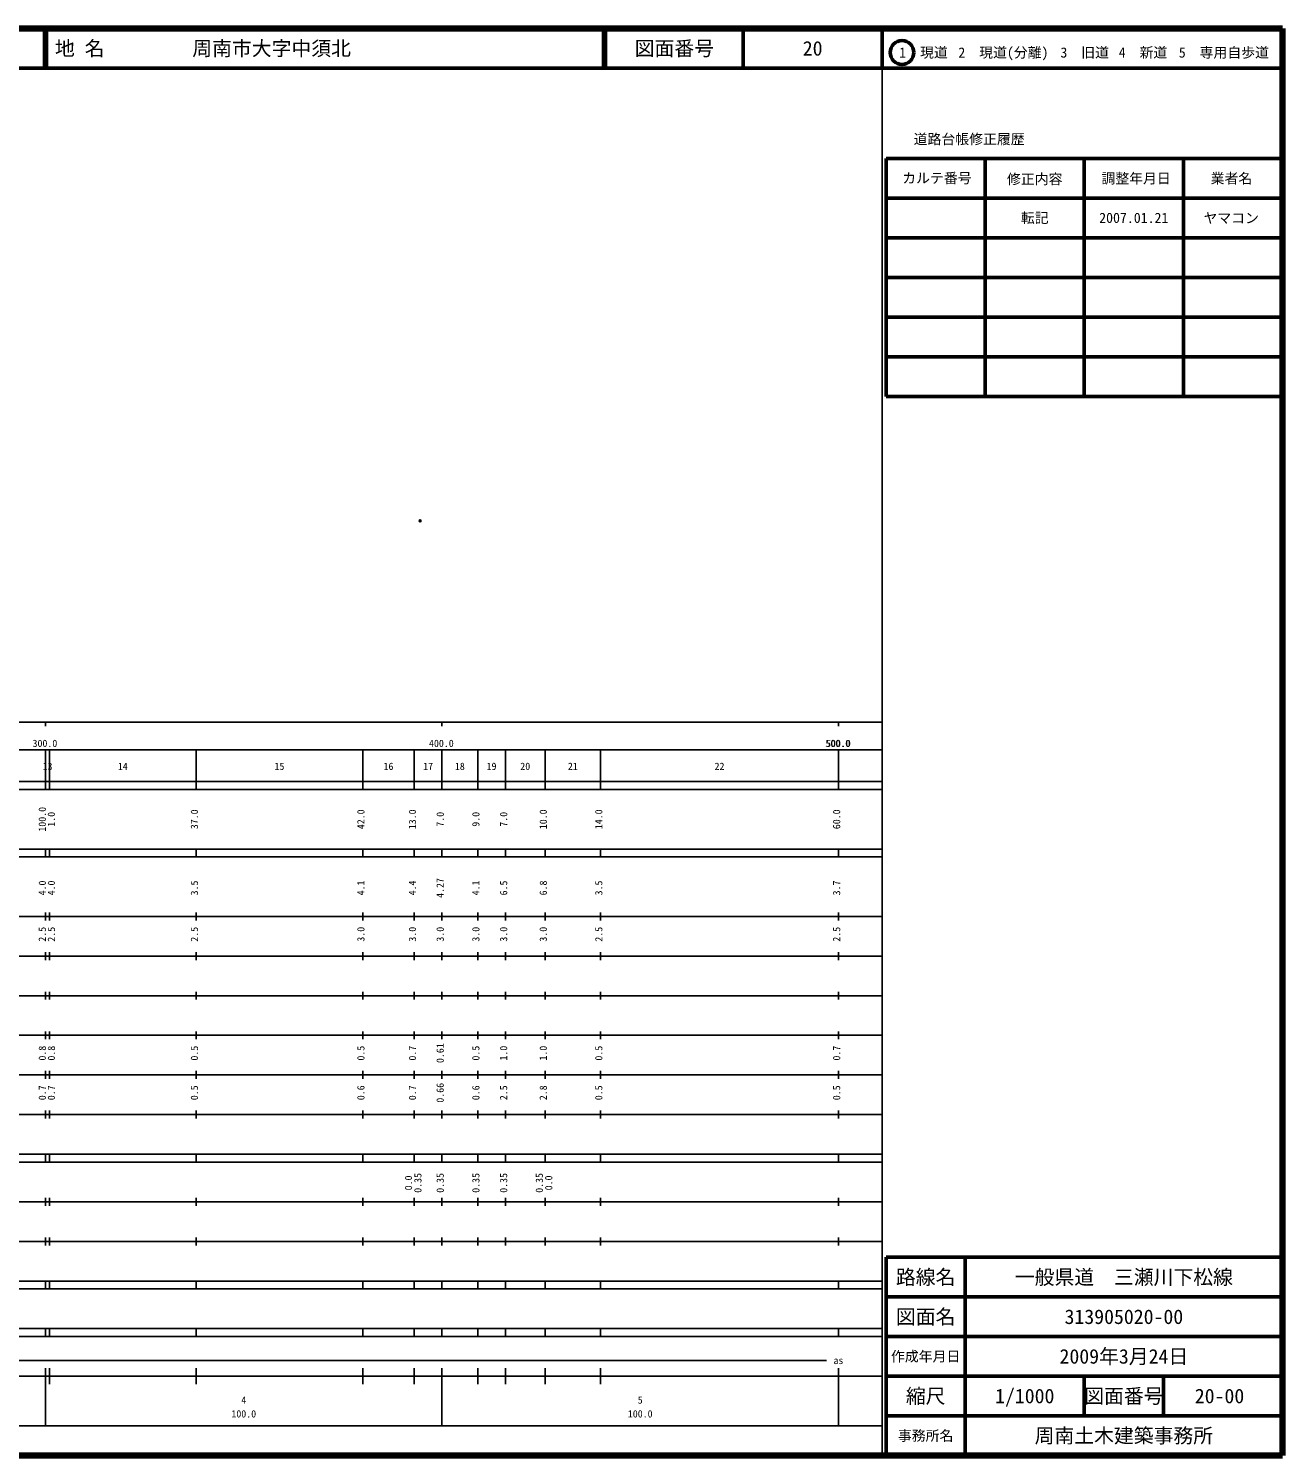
# Model space of a CAD drawing. Units: millimetres on the paper. Extents: x 40 to 680, y 20 to 380.
# Drawn here: x 363.7 to 680, y 20 to 380 of the extents above; entities that cross this region are included whole.
import ezdxf
from ezdxf.enums import TextEntityAlignment as Align

# ---------------------------------------------------------------- set-up
doc = ezdxf.new("R2010")
doc.units = ezdxf.units.MM
doc.header["$PDMODE"] = 32
doc.header["$PDSIZE"] = 0.5
doc.layers.add('M-OTRS', color=6, linetype='Continuous')
doc.layers.add('M-TTL-TXT', color=7, linetype='Continuous')
for name, color, linetype, lineweight in [('M-TTL', 2, 'Continuous', 140), ('M-TTL-BAND', 7, 'Continuous', 25), ('M-TTL-FRAM', 2, 'Continuous', 50), ('M-TTL-LINE', 7, 'Continuous', 50)]:
    doc.layers.add(name, color=color, linetype=linetype, lineweight=lineweight)
doc.styles.add('ＭＳ ゴシック', font='')
doc.styles.get('ＭＳ ゴシック').set_extended_font_data('MS Gothic')

msp = doc.modelspace()

# ---------------------------------------------------------------- linework, layer by layer
at = {"layer": 'M-OTRS'}
msp.add_point((462.479, 255.818), dxfattribs=at)
at = {"layer": 'M-TTL'}
for p, q in [((680, 380), (40, 380)), ((680, 20), (680, 380)), ((40, 20), (680, 20))]:
    msp.add_line(p, q, dxfattribs=at)
at = {"layer": 'M-TTL-BAND'}
for p, q in [((579, 20), (579, 370)), ((40, 205), (579, 205)), ((368, 205), (368, 204)), ((468, 205), (468, 204)), ((568, 205), (568, 204)), ((68, 198), (579, 198)), ((368, 188), (368, 198)), ((369, 188), (369, 198)), ((406, 188), (406, 198)), ((448, 188), (448, 198)), ((461, 188), (461, 198)), ((468, 188), (468, 198)), ((477, 188), (477, 198)), ((484, 188), (484, 198)), ((494, 188), (494, 198)), ((508, 188), (508, 198)), ((568, 188), (568, 198)), ((40, 190), (579, 190)), ((40, 188), (579, 188)), ((40, 173), (579, 173)), ((368, 171), (368, 173)), ((369, 171), (369, 173)), ((406, 171), (406, 173)), ((448, 171), (448, 173)), ((461, 171), (461, 173)), ((468, 171), (468, 173)), ((477, 171), (477, 173)), ((484, 171), (484, 173)), ((494, 171), (494, 173)), ((508, 171), (508, 173)), ((568, 171), (568, 173)), ((40, 171), (579, 171)), ((40, 156), (579, 156)), ((368, 155), (368, 157)), ((369, 155), (369, 157)), ((406, 155), (406, 157)), ((448, 155), (448, 157)), ((461, 155), (461, 157)), ((468, 155), (468, 157)), ((477, 155), (477, 157)), ((484, 155), (484, 157)), ((494, 155), (494, 157)), ((508, 155), (508, 157)), ((568, 155), (568, 157)), ((46, 146), (579, 146)), ((368, 145), (368, 147)), ((369, 145), (369, 147)), ((406, 145), (406, 147)), ((448, 145), (448, 147)), ((461, 145), (461, 147)), ((468, 145), (468, 147)), ((477, 145), (477, 147)), ((484, 145), (484, 147)), ((494, 145), (494, 147)), ((508, 145), (508, 147)), ((568, 145), (568, 147)), ((368, 135), (368, 137)), ((369, 135), (369, 137)), ((406, 135), (406, 137)), ((448, 135), (448, 137)), ((461, 135), (461, 137)), ((468, 135), (468, 137)), ((477, 135), (477, 137)), ((484, 135), (484, 137)), ((494, 135), (494, 137)), ((508, 135), (508, 137)), ((568, 135), (568, 137)), ((52, 136), (579, 136)), ((46, 126), (579, 126)), ((368, 125), (368, 127)), ((369, 125), (369, 127)), ((406, 125), (406, 127)), ((448, 125), (448, 127)), ((461, 125), (461, 127)), ((468, 125), (468, 127)), ((477, 125), (477, 127)), ((484, 125), (484, 127)), ((494, 125), (494, 127)), ((508, 125), (508, 127)), ((568, 125), (568, 127)), ((52, 116), (579, 116)), ((368, 115), (368, 117)), ((369, 115), (369, 117)), ((406, 115), (406, 117)), ((448, 115), (448, 117)), ((461, 115), (461, 117)), ((468, 115), (468, 117)), ((477, 115), (477, 117)), ((484, 115), (484, 117)), ((494, 115), (494, 117)), ((508, 115), (508, 117)), ((568, 115), (568, 117)), ((46, 106), (579, 106)), ((368, 105), (368, 107)), ((369, 105), (369, 107)), ((406, 105), (406, 107)), ((448, 105), (448, 107)), ((461, 105), (461, 107)), ((468, 105), (468, 107)), ((477, 105), (477, 107)), ((484, 105), (484, 107)), ((494, 105), (494, 107)), ((508, 105), (508, 107)), ((568, 105), (568, 107)), ((40, 96), (579, 96)), ((40, 94), (579, 94)), ((368, 94), (368, 96)), ((369, 94), (369, 96)), ((406, 94), (406, 96)), ((448, 94), (448, 96)), ((461, 94), (461, 96)), ((468, 94), (468, 96)), ((477, 94), (477, 96)), ((484, 94), (484, 96)), ((494, 94), (494, 96)), ((508, 94), (508, 96)), ((568, 94), (568, 96)), ((49, 84), (579, 84)), ((368, 83), (368, 85)), ((369, 83), (369, 85)), ((406, 83), (406, 85)), ((448, 83), (448, 85)), ((461, 83), (461, 85)), ((468, 83), (468, 85)), ((477, 83), (477, 85)), ((484, 83), (484, 85)), ((494, 83), (494, 85)), ((508, 83), (508, 85)), ((568, 83), (568, 85)), ((40, 74), (579, 74)), ((368, 73), (368, 75)), ((369, 73), (369, 75)), ((406, 73), (406, 75)), ((448, 73), (448, 75)), ((461, 73), (461, 75)), ((468, 73), (468, 75)), ((477, 73), (477, 75)), ((484, 73), (484, 75)), ((494, 73), (494, 75)), ((508, 73), (508, 75)), ((568, 73), (568, 75)), ((40, 64), (579, 64)), ((40, 62), (579, 62)), ((368, 62), (368, 64)), ((369, 62), (369, 64)), ((406, 62), (406, 64)), ((448, 62), (448, 64)), ((461, 62), (461, 64)), ((468, 62), (468, 64)), ((477, 62), (477, 64)), ((484, 62), (484, 64)), ((494, 62), (494, 64)), ((508, 62), (508, 64)), ((568, 62), (568, 64)), ((40, 52), (579, 52)), ((368, 50), (368, 52)), ((369, 50), (369, 52)), ((406, 50), (406, 52)), ((448, 50), (448, 52)), ((461, 50), (461, 52)), ((468, 50), (468, 52)), ((477, 50), (477, 52)), ((484, 50), (484, 52)), ((494, 50), (494, 52)), ((508, 50), (508, 52)), ((568, 50), (568, 52)), ((40, 50), (579, 50)), ((71, 44), (565, 44)), ((40, 40), (579, 40)), ((368, 27.5), (368, 42)), ((369, 38), (369, 42)), ((406, 38), (406, 42)), ((448, 38), (448, 42)), ((461, 38), (461, 42)), ((468, 27.5), (468, 42)), ((477, 38), (477, 42)), ((484, 38), (484, 42)), ((494, 38), (494, 42)), ((508, 38), (508, 42)), ((568, 27.5), (568, 42)), ((68, 27.5), (579, 27.5))]:
    msp.add_line(p, q, dxfattribs=at)
at = {"layer": 'M-TTL-FRAM'}
for p, q in [((580, 347.197), (580, 287.197)), ((580, 347.197), (680, 347.197)), ((580, 287.197), (680, 287.197)), ((680, 70), (580, 70)), ((580, 70), (580, 20))]:
    msp.add_line(p, q, dxfattribs=at)
at = {"layer": 'M-TTL-LINE'}
for p, q in [((367.75, 380), (367.75, 370)), ((368.25, 380), (368.25, 370)), ((508.747, 380), (508.747, 370)), ((509.247, 380), (509.247, 370)), ((543.997, 380), (543.997, 370)), ((579, 380), (579, 370)), ((40, 370), (680, 370)), ((605, 347.197), (605, 287.197)), ((630, 347.197), (630, 287.197)), ((655, 347.197), (655, 287.197)), ((580, 337.197), (680, 337.197)), ((580, 327.197), (680, 327.197)), ((580, 317.197), (680, 317.197)), ((580, 307.197), (680, 307.197)), ((580, 297.197), (680, 297.197)), ((600, 70), (600, 20)), ((680, 60), (580, 60)), ((680, 50), (580, 50)), ((680, 40), (580, 40)), ((630, 40), (630, 30)), ((650, 40), (650, 30)), ((680, 30), (580, 30))]:
    msp.add_line(p, q, dxfattribs=at)
msp.add_circle((584.031, 373.958), 3, dxfattribs=at)

# ---------------------------------------------------------------- texts
at = {"layer": 'M-TTL-BAND', "style": 'ＭＳ ゴシック'}
for s, p in [('300.0', (367.844, 198.195)), ('400.0', (467.844, 198.195)), ('500.0', (567.844, 198.195)), ('500.0', (568, 198.195)), ('13', (368.5, 192.405)), ('14', (387.5, 192.405)), ('15', (427, 192.405)), ('16', (454.5, 192.405)), ('17', (464.5, 192.405)), ('18', (472.5, 192.405)), ('19', (480.5, 192.405)), ('20', (489, 192.405)), ('21', (501, 192.405)), ('22', (538, 192.405)), ('as', (568, 42.5)), ('4', (418, 32.523)), ('5', (518, 32.523)), ('100.0', (418, 29.033)), ('100.0', (518, 29.033))]:
    msp.add_text(s, height=1.833, dxfattribs=at).set_placement(p, align=Align.BOTTOM_CENTER)
for s, p in [('100.0', (368.635, 180.5)), ('1.0', (370.924, 180.5)), ('37.0', (407, 180.5)), ('42.0', (449, 180.5)), ('13.0', (462, 180.5)), ('7.0', (469, 180.5)), ('9.0', (478, 180.5)), ('7.0', (485, 180.5)), ('10.0', (495, 180.5)), ('14.0', (509, 180.5)), ('60.0', (569, 180.5)), ('4.0', (368.635, 163.174)), ('4.0', (370.924, 163.174)), ('3.5', (407, 163.174)), ('4.1', (449, 163.174)), ('4.4', (462, 163.174)), ('4.27', (469, 163.174)), ('4.1', (478, 163.174)), ('6.5', (485, 163.174)), ('6.8', (495, 163.174)), ('3.5', (509, 163.174)), ('3.7', (569, 163.174)), ('2.5', (368.635, 151.5)), ('2.5', (370.924, 151.5)), ('2.5', (407, 151.5)), ('3.0', (449, 151.5)), ('3.0', (462, 151.5)), ('3.0', (469, 151.5)), ('3.0', (478, 151.5)), ('3.0', (485, 151.5)), ('3.0', (495, 151.5)), ('2.5', (509, 151.5)), ('2.5', (569, 151.5)), ('0.8', (368.635, 121.5)), ('0.8', (370.924, 121.5)), ('0.5', (407, 121.5)), ('0.5', (449, 121.5)), ('0.7', (462, 121.5)), ('0.61', (469, 121.5)), ('0.5', (478, 121.5)), ('1.0', (485, 121.5)), ('1.0', (495, 121.5)), ('0.5', (509, 121.5)), ('0.7', (569, 121.5)), ('0.7', (368.635, 111.5)), ('0.7', (370.924, 111.5)), ('0.5', (407, 111.5)), ('0.6', (449, 111.5)), ('0.7', (462, 111.5)), ('0.66', (469, 111.5)), ('0.6', (478, 111.5)), ('2.5', (485, 111.5)), ('2.8', (495, 111.5)), ('0.5', (509, 111.5)), ('0.5', (569, 111.5)), ('0.0', (461, 88.764)), ('0.35', (463.37, 88.764)), ('0.35', (469, 88.764)), ('0.35', (478, 88.764)), ('0.35', (485, 88.764)), ('0.35', (494, 88.764)), ('0.0', (496.37, 88.764))]:
    msp.add_text(s, height=1.833, rotation=90, dxfattribs=at).set_placement(p, align=Align.BOTTOM_CENTER)
at = {"layer": 'M-TTL-TXT', "style": 'ＭＳ ゴシック'}
for s, p in [('地 名', (370.38, 375)), ('周南市大字中須北', (405.024, 375))]:
    msp.add_text(s, height=3.666, dxfattribs=at).set_placement(p, align=Align.MIDDLE_LEFT)
for s, height, p in [('図面番号', 3.666, (526.622, 375)), ('20', 3.666, (561.497, 375)), ('1\u3000現道', 2.566, (589.448, 373.958)), ('2\u3000現道(分離)', 2.566, (609.619, 373.958)), ('3\u3000旧道', 2.566, (630.121, 373.958)), ('4\u3000新道', 2.566, (644.824, 373.958)), ('5\u3000専用自歩道', 2.566, (665.228, 373.958)), ('道路台帳修正履歴', 2.566, (600.968, 352.113)), ('カルテ番号', 2.566, (592.839, 342.277)), ('修正内容', 2.566, (617.509, 342.023)), ('調整年月日', 2.566, (643.089, 342.197)), ('業者名', 2.566, (667.134, 342.197)), ('転記', 2.566, (617.5, 332.245)), ('2007.01.21', 2.566, (642.5, 332.245)), ('ヤマコン', 2.566, (667.077, 332.189)), ('路線名', 3.666, (590, 65)), ('路線名', 3.666, (590, 65)), ('一般県道\u3000三瀬川下松線', 3.666, (640, 65)), ('図面名', 3.666, (590, 55)), ('図面名', 3.666, (590, 55)), ('313905020-00', 3.666, (640, 55)), ('2009年3月24日', 3.666, (640, 45)), ('作成年月日', 2.566, (590, 45)), ('作成年月日', 2.566, (590, 45)), ('縮尺', 3.666, (590, 35)), ('縮尺', 3.666, (590, 35)), ('1/1000', 3.666, (615, 35)), ('図面番号', 3.666, (640, 35)), ('図面番号', 3.666, (640, 35)), ('20-00', 3.666, (664.125, 35)), ('事務所名', 2.566, (590, 25)), ('事務所名', 2.566, (590, 25)), ('周南土木建築事務所', 3.666, (640, 25))]:
    msp.add_text(s, height=height, dxfattribs=at).set_placement(p, align=Align.MIDDLE_CENTER)

doc.saveas('drawing.dxf')
